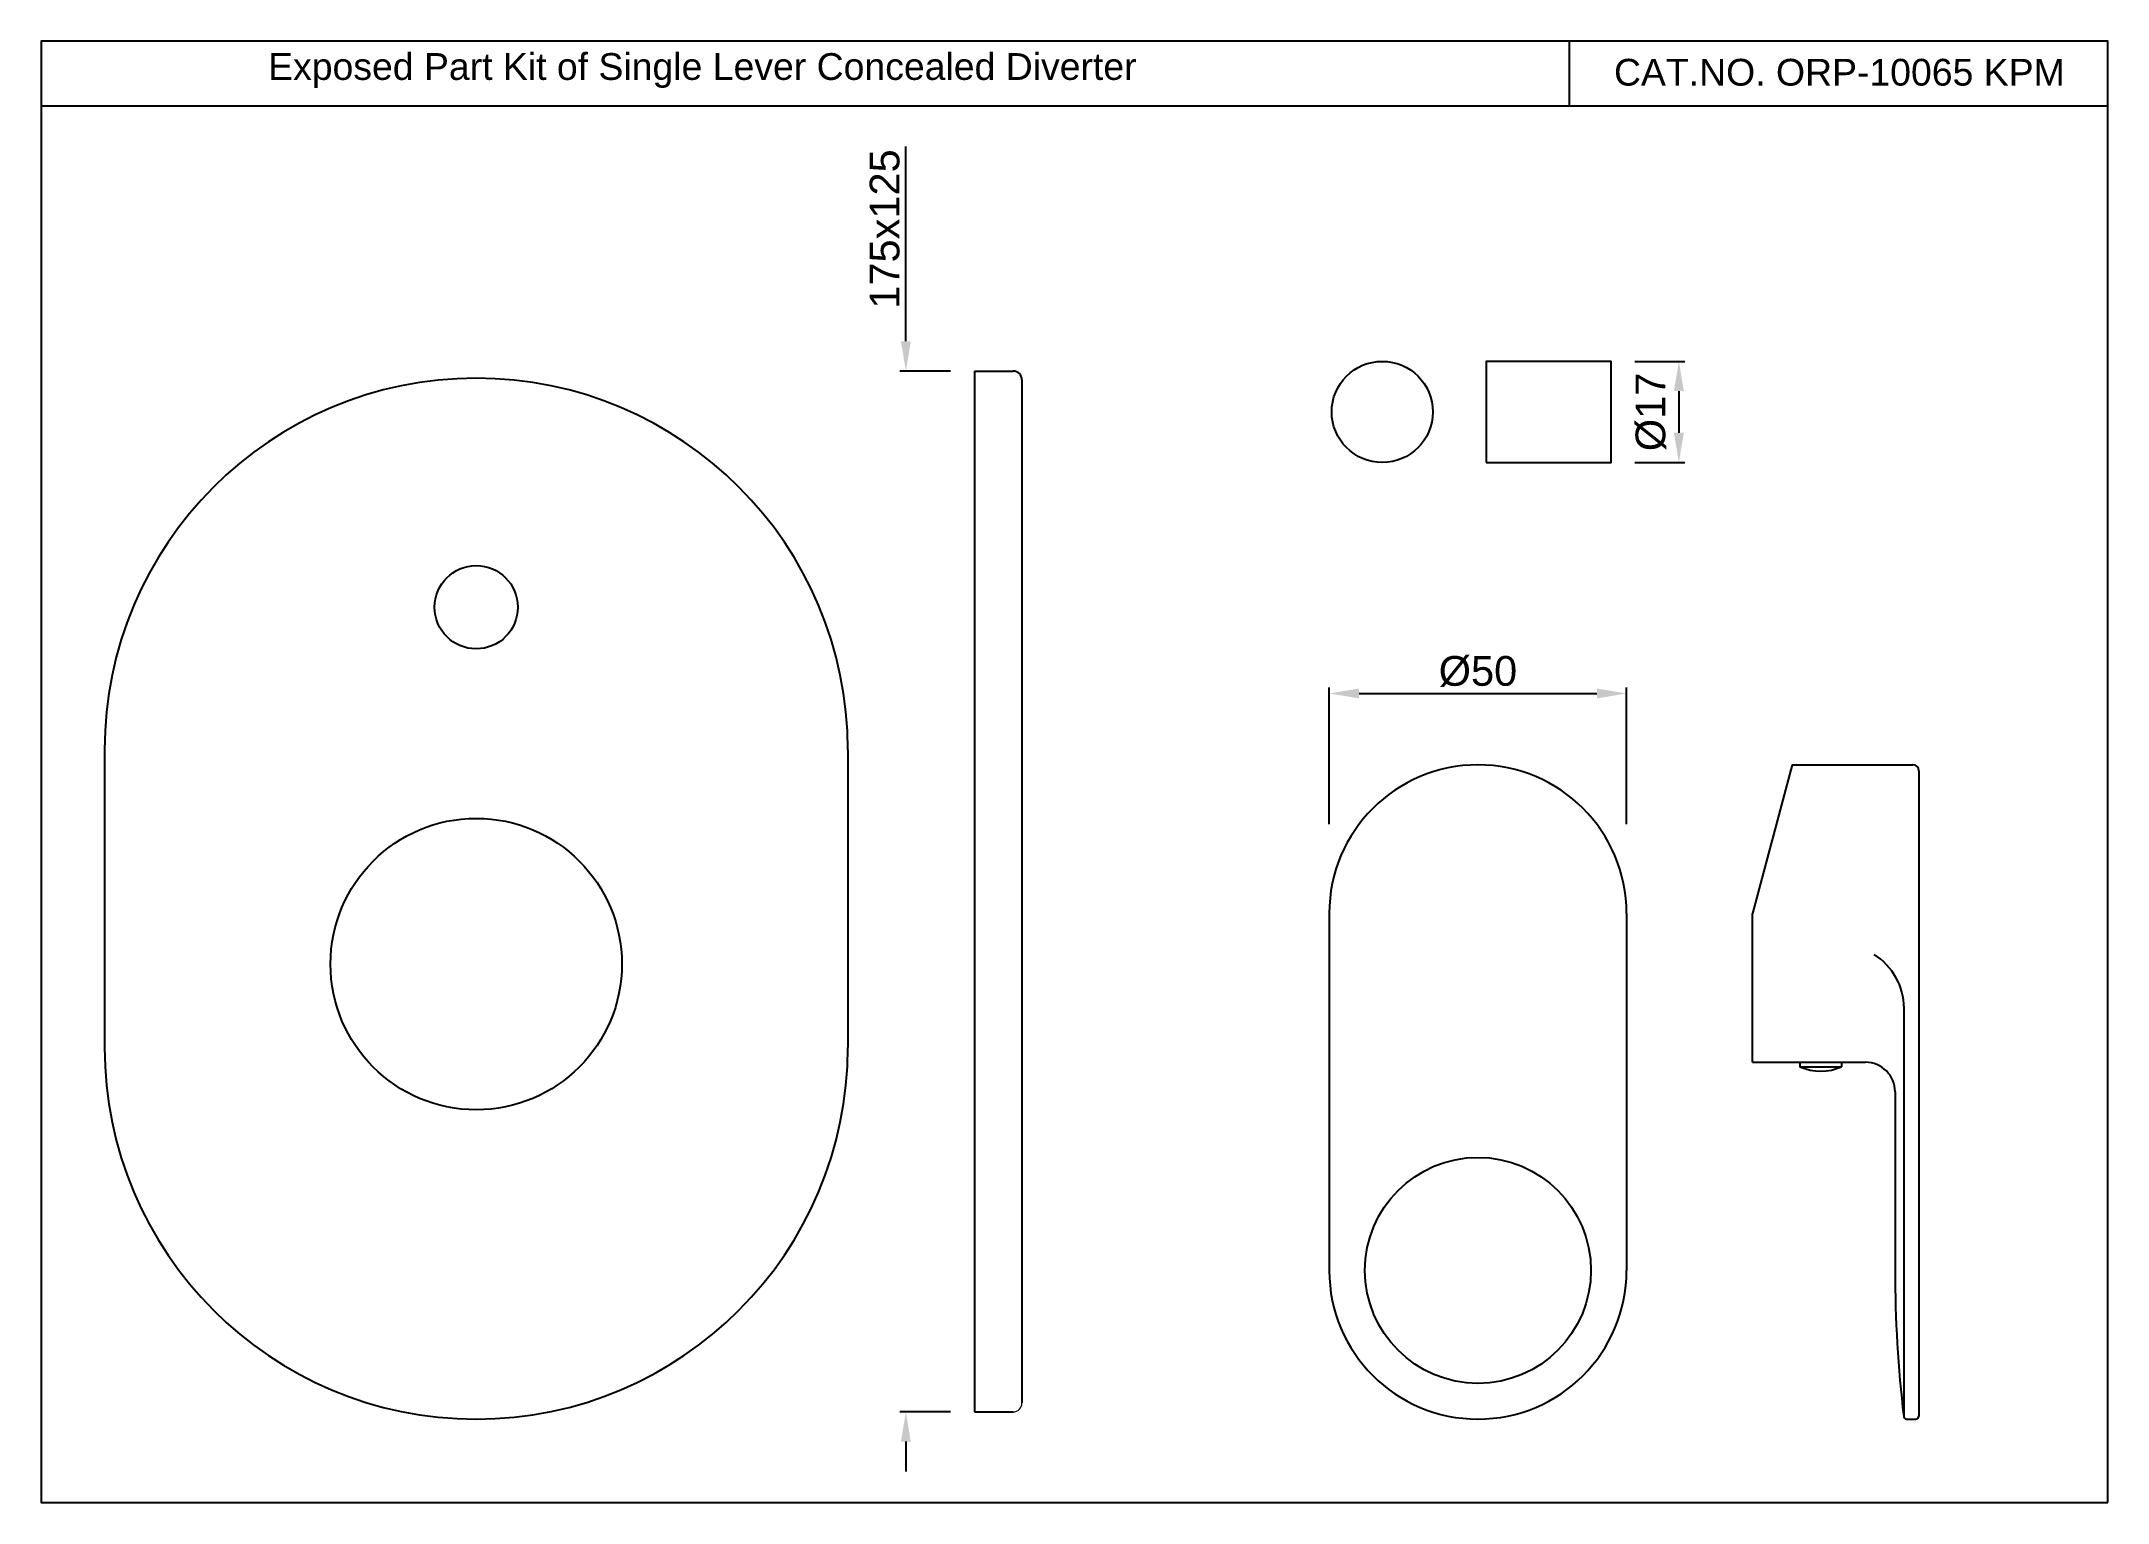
# Model space of a CAD drawing. Header units: inches. Extents: x 862 to 1210, y 2 to 248.
import ezdxf

# ---------------------------------------------------------------- set-up
doc = ezdxf.new("R2010")
doc.units = ezdxf.units.IN
doc.header["$MEASUREMENT"] = 0
doc.styles.get("Standard").update_dxf_attribs({"font": 'arial.ttf'})
doc.styles.add('STYLE1', font='times.ttf', dxfattribs={"height": 3})
doc.dimstyles.new('STANDARD$0', dxfattribs={"dimtxt": 5, "dimasz": 1, "dimexe": 1, "dimexo": 1, "dimgap": 0.09, "dimtad": 2, "dimtih": 1, "dimtoh": 1, "dimdec": 1, "dimzin": 0, "dimdsep": 46, "dimtxsty": 'STYLE1', "dimcen": 0.09, "dimadec": 0, "dimazin": 0, "dimtfac": 1, "dimtdec": 1, "dimtofl": 0, "dimtmove": 1, "dimatfit": 3, "dimfxl": 1, "dimtolj": 1, "dimtzin": 0, "dimarcsym": 0})
doc.dimstyles.new('VIKAS', dxfattribs={"dimtxt": 3, "dimasz": 3, "dimexe": 1, "dimexo": 1, "dimgap": 1, "dimtad": 3, "dimdec": 1, "dimzin": 0, "dimdsep": 46, "dimtxsty": 'Standard', "dimcen": 0.5, "dimadec": 0, "dimazin": 0, "dimtfac": 1, "dimtdec": 1, "dimtofl": 0, "dimtmove": 0, "dimatfit": 3, "dimfxl": 1, "dimtolj": 1, "dimtzin": 0, "dimarcsym": 0})

# ---------------------------------------------------------------- blocks, each defined once
blk = doc.blocks.new('*D48')
at = {"color": 0, "lineweight": -2, "transparency": 16777216}
for p, q in [((1130.44, 194.38), (1138.82, 194.38)), ((1137.82, 189.38), (1137.82, 182.38)), ((1130.44, 177.38), (1138.82, 177.38))]:
    blk.add_line(p, q, dxfattribs=at)
at = {"color": 0, "transparency": 16777216}
for points in [[(1136.99, 189.38), (1138.66, 189.38), (1137.82, 194.38)], [(1136.99, 182.38), (1138.66, 182.38), (1137.82, 177.38)]]:
    blk.add_solid(points, dxfattribs=at)
at = {"layer": 'Defpoints', "color": 0, "transparency": 16777216}
for p in [(1126.44, 194.38), (1126.44, 177.38), (1137.82, 177.38)]:
    blk.add_point(p, dxfattribs=at)
at = {"color": 0, "transparency": 16777216, "insert": (1133.13, 185.88), "char_height": 5, "attachment_point": 5, "rotation": 90}
blk.add_mtext('\\A1;%%C17', dxfattribs=at)
blk = doc.blocks.new('*D49')
at = {"color": 0, "lineweight": -2, "transparency": 16777216}
for p, q in [((1079.03, 116.54), (1079.03, 139.54)), ((1129.03, 116.54), (1129.03, 139.54)), ((1084.03, 138.54), (1124.03, 138.54))]:
    blk.add_line(p, q, dxfattribs=at)
at = {"color": 0, "transparency": 16777216}
for points in [[(1084.03, 139.38), (1084.03, 137.71), (1079.03, 138.54)], [(1124.03, 139.38), (1124.03, 137.71), (1129.03, 138.54)]]:
    blk.add_solid(points, dxfattribs=at)
at = {"layer": 'Defpoints', "color": 0, "transparency": 16777216}
for p in [(1129.03, 138.54), (1079.03, 101.54), (1129.03, 101.54)]:
    blk.add_point(p, dxfattribs=at)
at = {"color": 0, "transparency": 16777216, "insert": (1104.03, 142.24), "char_height": 5, "attachment_point": 5}
blk.add_mtext('\\A1;%%C50', dxfattribs=at)
blk = doc.blocks.new('*D50')
at = {"color": 0, "lineweight": -2, "transparency": 16777216}
for p, q in [((1007.83, 197.75), (1007.83, 230.51)), ((1015.35, 192.75), (1006.83, 192.75)), ((1015.35, 17.75), (1006.83, 17.75)), ((1007.83, 12.75), (1007.83, 7.75))]:
    blk.add_line(p, q, dxfattribs=at)
at = {"color": 0, "transparency": 16777216}
for points in [[(1007, 197.75), (1008.66, 197.75), (1007.83, 192.75)], [(1007, 12.75), (1008.66, 12.75), (1007.83, 17.75)]]:
    blk.add_solid(points, dxfattribs=at)
at = {"layer": 'Defpoints', "color": 0, "transparency": 16777216}
for p in [(1019.35, 192.75), (1007.83, 17.75), (1019.35, 17.75)]:
    blk.add_point(p, dxfattribs=at)
at = {"color": 0, "transparency": 16777216, "insert": (1004.28, 216.63), "char_height": 5, "attachment_point": 5, "rotation": 90}
blk.add_mtext('\\A1;175x125', dxfattribs=at)

msp = doc.modelspace()

# ---------------------------------------------------------------- linework, layer by layer
for p, q in [((1119.37, 248.19), (1119.37, 237.26)), ((1209.93, 237.26), (862.44, 237.26)), ((1019.35, 192.75), (1019.35, 17.75)), ((1019.35, 192.75), (1025.85, 192.75)), ((1027.35, 191.25), (1027.35, 19.25)), ((873.07, 129.04), (873.07, 79.04)), ((998.07, 129.04), (998.07, 79.04)), ((1156.88, 126.54), (1150.18, 101.54)), ((1156.88, 126.54), (1177.18, 126.54)), ((1178.18, 125.54), (1178.18, 17.04)), ((1079.03, 101.54), (1079.03, 41.54)), ((1129.03, 101.54), (1129.03, 41.54)), ((1150.18, 76.54), (1150.18, 101.54)), ((1175.68, 16.81), (1175.68, 85.65)), ((1150.18, 76.54), (1169.18, 76.54)), ((1158.18, 76.54), (1158.18, 75.79)), ((1165.18, 76.54), (1165.18, 75.79)), ((1158.18, 75.79), (1165.18, 75.79)), ((1174.18, 71.54), (1174.18, 41.54)), ((1019.35, 17.75), (1025.85, 17.75)), ((1176.12, 16.54), (1177.68, 16.54))]:
    msp.add_line(p, q)
for points in [[(1209.93, 2.49), (1209.93, 248.19), (862.44, 248.19), (862.44, 2.49)], [(1105.44, 177.38), (1126.44, 177.38), (1126.44, 194.38), (1105.44, 194.38)]]:
    msp.add_lwpolyline(points, close=True)
for centre, radius in [((1087.94, 185.88), 8.5), ((935.57, 153.04), 7), ((935.57, 93.04), 24.5), ((1104.03, 41.54), 19)]:
    msp.add_circle(centre, radius)
for centre, radius, start, end in [((935.57, 129.04), 62.5, 0, 180), ((1025.85, 191.25), 1.5, 0, 90), ((1104.03, 101.54), 25, 0, 180), ((1177.18, 125.54), 1, 0, 90), ((1164.91, 85.55), 10.77, 0.5288, 57.6061), ((935.57, 79.04), 62.5, 180, 0), ((1169.18, 71.54), 5, 0, 90), ((1161.68, 83.58), 8.54, 245.8105, 294.1895), ((1104.03, 41.54), 25, 180, 0), ((1383.26, 41.54), 209.08, 180, 186.7455), ((1176.12, 17.04), 0.5, 186.7455, 270), ((1177.68, 17.04), 0.5, 270, 0)]:
    msp.add_arc(centre, radius, start, end)
at = {"lineweight": 13}
msp.add_arc((1025.85, 19.25), 1.5, 270, 0, dxfattribs=at)

# ---------------------------------------------------------------- texts
at = {"char_height": 4.5, "attachment_point": 1}
for s, width, insert in [('Exposed Part Kit of Single Lever Concealed Diverter ', 171.2969, (900.58, 246.2)), ('CAT.NO. ORP-10065 KPM', 121.4807, (1126.91, 245.24))]:
    msp.add_mtext_dynamic_manual_height_columns(s, width=width, gutter_width=1, heights=[0], dxfattribs=dict(at, insert=insert))

# ---------------------------------------------------------------- dimensions: what is measured, and where the dimension line sits
dim = msp.add_linear_dim(base=(1007.83, 17.75), p1=(1019.35, 192.75), p2=(1019.35, 17.75), angle=90, text='<>x125', dimstyle='VIKAS', override={"dimtxt": 5, "dimasz": 5, "dimexo": 4, "dimdec": 0, "dimatfit": 1})
dim.commit()
dim.dimension.update_dxf_attribs({"geometry": '*D50', "text_midpoint": (1007.83, 216.63), "dimtype": 160})
dim = msp.add_linear_dim(base=(1137.82, 177.38), p1=(1126.44, 194.38), p2=(1126.44, 177.38), angle=90, text='%%C<>', dimstyle='VIKAS', override={"dimtxt": 5, "dimasz": 5, "dimexo": 4, "dimgap": 2, "dimdec": 0, "dimatfit": 1})
dim.commit()
dim.dimension.update_dxf_attribs({"geometry": '*D48', "text_midpoint": (1133.13, 185.88)})
dim = msp.add_linear_dim(base=(1129.03, 138.54), p1=(1079.03, 101.54), p2=(1129.03, 101.54), text='%%C<>', dimstyle='STANDARD$0', override={"dimasz": 5, "dimexo": 15, "dimgap": 1, "dimtad": 3, "dimtih": 0, "dimtoh": 0, "dimdec": 0, "dimtxsty": 'Standard', "dimtmove": 0})
dim.commit()
dim.dimension.update_dxf_attribs({"geometry": '*D49', "text_midpoint": (1104.03, 142.24)})

doc.saveas('drawing.dxf')
